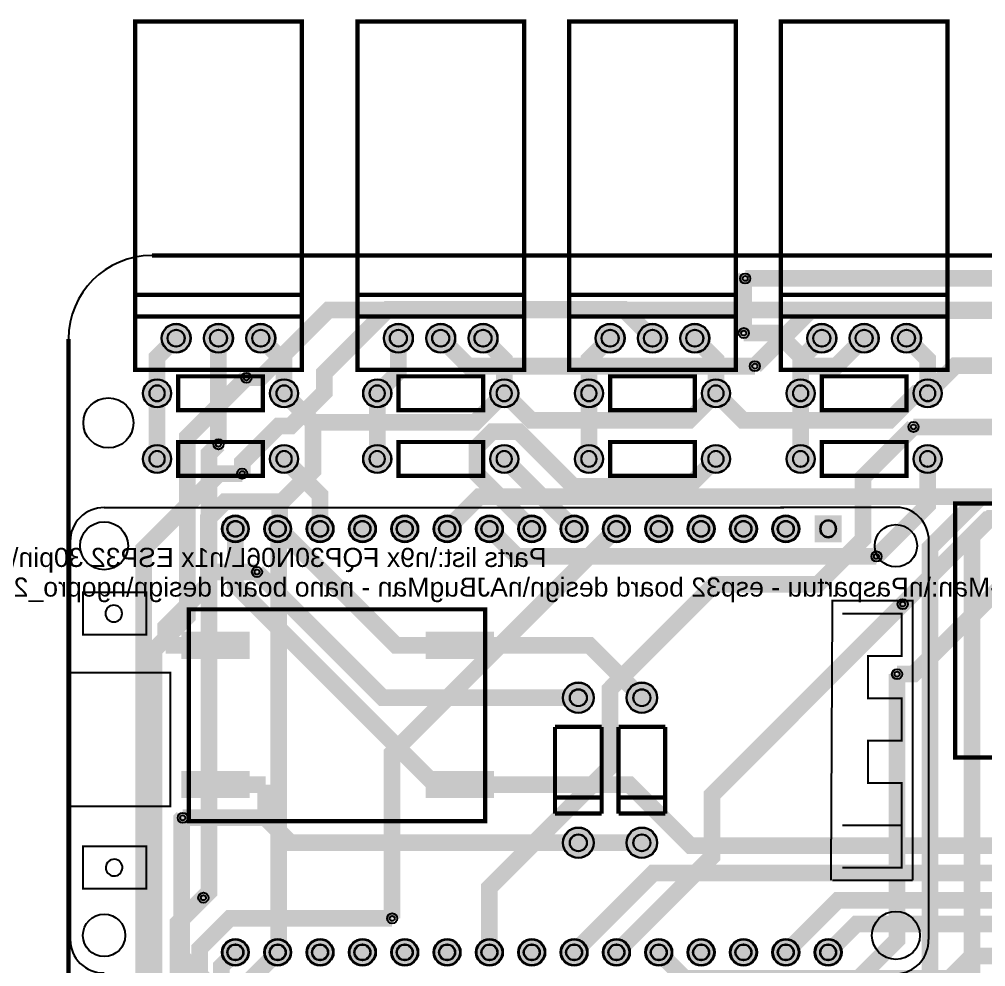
# Model space of a CAD drawing. Header units: millimetres. Extents: x -129 to 154, y 15 to 100.
# Drawn here: x 10.3 to 68.3, y 43.2 to 100 of the extents above; entities that cross this region are included whole.
import ezdxf

# ---------------------------------------------------------------- set-up
doc = ezdxf.new("R2010")
doc.units = ezdxf.units.MM
for name, color, linetype, true_color in [('BoardOutLine', 7, 'Continuous', 0xff00ff), ('BottomLayer', 7, 'Continuous', 0x0000ff), ('BottomSolderMaskLayer', 7, 'Continuous', 0xaa00ff), ('Hole', 7, 'Continuous', 0x222222), ('Multi-Layer', 7, 'Continuous', 0xc0c0c0), ('TopLayer', 7, 'Continuous', 0xff0000), ('TopPasteMaskLayer', 7, 'Continuous', 0x808080), ('TopSilkLayer', 7, 'Continuous', 0xffcc00), ('TopSolderMaskLayer', 7, 'Continuous', 0x800080)]:
    doc.layers.add(name, color=color, linetype=linetype, true_color=true_color)
doc.styles.get("Standard").update_dxf_attribs({"font": 'arial.ttf'})

msp = doc.modelspace()

# ---------------------------------------------------------------- hatches: boundary and pattern name
at = {"layer": 'BottomSolderMaskLayer'}
for points in [[(18.81, 80.899, 1), (20.56, 80.899, 1)], [(21.35, 80.899, 1), (23.1, 80.899, 1)], [(23.89, 80.899, 1), (25.64, 80.899, 1)], [(32.145, 80.899, 1), (33.895, 80.899, 1)], [(34.685, 80.899, 1), (36.435, 80.899, 1)], [(37.225, 80.899, 1), (38.975, 80.899, 1)], [(44.845, 80.899, 1), (46.595, 80.899, 1)], [(47.385, 80.899, 1), (49.135, 80.899, 1)], [(49.925, 80.899, 1), (51.676, 80.899, 1)], [(57.545, 80.899, 1), (59.296, 80.899, 1)], [(60.085, 80.899, 1), (61.836, 80.899, 1)], [(62.625, 80.899, 1), (64.376, 80.899, 1)], [(17.691, 77.597, 1), (19.393, 77.597, 1)], [(25.311, 77.597, 1), (27.013, 77.597, 1)], [(30.899, 77.597, 1), (32.601, 77.597, 1)], [(38.519, 77.597, 1), (40.221, 77.597, 1)], [(43.599, 77.597, 1), (45.301, 77.597, 1)], [(51.219, 77.597, 1), (52.921, 77.597, 1)], [(56.299, 77.597, 1), (58.001, 77.597, 1)], [(63.919, 77.597, 1), (65.621, 77.597, 1)], [(17.691, 73.66, 1), (19.393, 73.66, 1)], [(25.311, 73.66, 1), (27.013, 73.66, 1)], [(30.899, 73.66, 1), (32.601, 73.66, 1)], [(38.519, 73.66, 1), (40.221, 73.66, 1)], [(43.599, 73.66, 1), (45.301, 73.66, 1)], [(51.219, 73.66, 1), (52.921, 73.66, 1)], [(56.299, 73.66, 1), (58.001, 73.66, 1)], [(63.919, 73.66, 1), (65.621, 73.66, 1)], [(22.428, 69.469, 1), (24.054, 69.469, 1)], [(24.969, 69.469, 1), (26.594, 69.469, 1)], [(27.509, 69.469, 1), (29.134, 69.469, 1)], [(30.049, 69.469, 1), (31.674, 69.469, 1)], [(32.589, 69.469, 1), (34.214, 69.469, 1)], [(35.129, 69.469, 1), (36.754, 69.469, 1)], [(37.669, 69.469, 1), (39.294, 69.469, 1)], [(40.209, 69.469, 1), (41.834, 69.469, 1)], [(42.749, 69.469, 1), (44.374, 69.469, 1)], [(45.289, 69.469, 1), (46.914, 69.469, 1)], [(47.829, 69.469, 1), (49.454, 69.469, 1)], [(50.369, 69.469, 1), (51.994, 69.469, 1)], [(52.909, 69.469, 1), (54.534, 69.469, 1)], [(55.449, 69.469, 1), (57.074, 69.469, 1)], [(59.614, 70.282), (59.614, 68.656), (57.989, 68.656), (57.989, 70.282)], [(42.89, 59.341, 1), (44.74, 59.341, 1)], [(46.7, 59.341, 1), (48.55, 59.341, 1)], [(42.89, 50.641, 1), (44.74, 50.641, 1)], [(46.7, 50.641, 1), (48.55, 50.641, 1)], [(22.428, 44.069, 1), (24.054, 44.069, 1)], [(24.969, 44.069, 1), (26.594, 44.069, 1)], [(27.509, 44.069, 1), (29.134, 44.069, 1)], [(30.049, 44.069, 1), (31.674, 44.069, 1)], [(32.589, 44.069, 1), (34.214, 44.069, 1)], [(35.129, 44.069, 1), (36.754, 44.069, 1)], [(37.669, 44.069, 1), (39.294, 44.069, 1)], [(40.209, 44.069, 1), (41.834, 44.069, 1)], [(42.749, 44.069, 1), (44.374, 44.069, 1)], [(45.289, 44.069, 1), (46.914, 44.069, 1)], [(47.829, 44.069, 1), (49.454, 44.069, 1)], [(50.369, 44.069, 1), (51.994, 44.069, 1)], [(52.909, 44.069, 1), (54.534, 44.069, 1)], [(55.449, 44.069, 1), (57.074, 44.069, 1)], [(57.989, 44.069, 1), (59.614, 44.069, 1)]]:
    msp.add_hatch(color=256, dxfattribs=at).paths.add_polyline_path(points)
at = {"layer": 'Multi-Layer'}
for points in [[(18.835, 80.899, 1), (20.535, 80.899, 1)], [(21.375, 80.899, 1), (23.075, 80.899, 1)], [(23.915, 80.899, 1), (25.615, 80.899, 1)], [(32.17, 80.899, 1), (33.87, 80.899, 1)], [(34.71, 80.899, 1), (36.41, 80.899, 1)], [(37.25, 80.899, 1), (38.95, 80.899, 1)], [(44.87, 80.899, 1), (46.57, 80.899, 1)], [(47.41, 80.899, 1), (49.11, 80.899, 1)], [(49.95, 80.899, 1), (51.65, 80.899, 1)], [(57.57, 80.899, 1), (59.27, 80.899, 1)], [(60.11, 80.899, 1), (61.81, 80.899, 1)], [(62.65, 80.899, 1), (64.35, 80.899, 1)], [(17.717, 77.597, 1), (19.368, 77.597, 1)], [(25.337, 77.597, 1), (26.988, 77.597, 1)], [(30.925, 77.597, 1), (32.576, 77.597, 1)], [(38.545, 77.597, 1), (40.196, 77.597, 1)], [(43.625, 77.597, 1), (45.276, 77.597, 1)], [(51.245, 77.597, 1), (52.896, 77.597, 1)], [(56.325, 77.597, 1), (57.976, 77.597, 1)], [(63.945, 77.597, 1), (65.596, 77.597, 1)], [(17.717, 73.66, 1), (19.368, 73.66, 1)], [(25.337, 73.66, 1), (26.988, 73.66, 1)], [(30.925, 73.66, 1), (32.576, 73.66, 1)], [(38.545, 73.66, 1), (40.196, 73.66, 1)], [(43.625, 73.66, 1), (45.276, 73.66, 1)], [(51.245, 73.66, 1), (52.896, 73.66, 1)], [(56.325, 73.66, 1), (57.976, 73.66, 1)], [(63.945, 73.66, 1), (65.596, 73.66, 1)], [(22.479, 69.469, 1), (24.003, 69.469, 1)], [(25.019, 69.469, 1), (26.543, 69.469, 1)], [(27.559, 69.469, 1), (29.083, 69.469, 1)], [(30.099, 69.469, 1), (31.623, 69.469, 1)], [(32.639, 69.469, 1), (34.163, 69.469, 1)], [(35.179, 69.469, 1), (36.703, 69.469, 1)], [(37.719, 69.469, 1), (39.243, 69.469, 1)], [(40.259, 69.469, 1), (41.783, 69.469, 1)], [(42.799, 69.469, 1), (44.323, 69.469, 1)], [(45.339, 69.469, 1), (46.863, 69.469, 1)], [(47.879, 69.469, 1), (49.403, 69.469, 1)], [(50.419, 69.469, 1), (51.943, 69.469, 1)], [(52.959, 69.469, 1), (54.483, 69.469, 1)], [(55.499, 69.469, 1), (57.023, 69.469, 1)], [(59.563, 70.231), (59.563, 68.707), (58.039, 68.707), (58.039, 70.231)], [(42.915, 59.341, 1), (44.715, 59.341, 1)], [(46.725, 59.341, 1), (48.525, 59.341, 1)], [(42.915, 50.641, 1), (44.715, 50.641, 1)], [(46.725, 50.641, 1), (48.525, 50.641, 1)], [(22.479, 44.069, 1), (24.003, 44.069, 1)], [(25.019, 44.069, 1), (26.543, 44.069, 1)], [(27.559, 44.069, 1), (29.083, 44.069, 1)], [(30.099, 44.069, 1), (31.623, 44.069, 1)], [(32.639, 44.069, 1), (34.163, 44.069, 1)], [(35.179, 44.069, 1), (36.703, 44.069, 1)], [(37.719, 44.069, 1), (39.243, 44.069, 1)], [(40.259, 44.069, 1), (41.783, 44.069, 1)], [(42.799, 44.069, 1), (44.323, 44.069, 1)], [(45.339, 44.069, 1), (46.863, 44.069, 1)], [(47.879, 44.069, 1), (49.403, 44.069, 1)], [(50.419, 44.069, 1), (51.943, 44.069, 1)], [(52.959, 44.069, 1), (54.483, 44.069, 1)], [(55.499, 44.069, 1), (57.023, 44.069, 1)], [(58.039, 44.069, 1), (59.563, 44.069, 1)]]:
    msp.add_hatch(color=256, dxfattribs=at).paths.add_polyline_path(points)
at = {"layer": 'TopLayer'}
for points in [[(20.053, 63.246), (24.053, 63.246), (24.053, 61.722), (20.053, 61.722)], [(34.703, 63.246), (38.703, 63.246), (38.703, 61.722), (34.703, 61.722)], [(20.053, 54.896), (24.053, 54.896), (24.053, 53.372), (20.053, 53.372)], [(34.703, 54.896), (38.703, 54.896), (38.703, 53.372), (34.703, 53.372)]]:
    msp.add_hatch(color=256, dxfattribs=at).paths.add_polyline_path(points)
at = {"layer": 'TopPasteMaskLayer'}
for points in [[(20.053, 63.246), (24.053, 63.246), (24.053, 61.722), (20.053, 61.722)], [(34.703, 63.246), (38.703, 63.246), (38.703, 61.722), (34.703, 61.722)], [(20.053, 54.896), (24.053, 54.896), (24.053, 53.372), (20.053, 53.372)], [(34.703, 54.896), (38.703, 54.896), (38.703, 53.372), (34.703, 53.372)]]:
    msp.add_hatch(color=256, dxfattribs=at).paths.add_polyline_path(points)
at = {"layer": 'TopSolderMaskLayer'}
for points in [[(18.81, 80.899, 1), (20.56, 80.899, 1)], [(21.35, 80.899, 1), (23.1, 80.899, 1)], [(23.89, 80.899, 1), (25.64, 80.899, 1)], [(32.145, 80.899, 1), (33.895, 80.899, 1)], [(34.685, 80.899, 1), (36.435, 80.899, 1)], [(37.225, 80.899, 1), (38.975, 80.899, 1)], [(44.845, 80.899, 1), (46.595, 80.899, 1)], [(47.385, 80.899, 1), (49.135, 80.899, 1)], [(49.925, 80.899, 1), (51.676, 80.899, 1)], [(57.545, 80.899, 1), (59.296, 80.899, 1)], [(60.085, 80.899, 1), (61.836, 80.899, 1)], [(62.625, 80.899, 1), (64.376, 80.899, 1)], [(17.691, 77.597, 1), (19.393, 77.597, 1)], [(25.311, 77.597, 1), (27.013, 77.597, 1)], [(30.899, 77.597, 1), (32.601, 77.597, 1)], [(38.519, 77.597, 1), (40.221, 77.597, 1)], [(43.599, 77.597, 1), (45.301, 77.597, 1)], [(51.219, 77.597, 1), (52.921, 77.597, 1)], [(56.299, 77.597, 1), (58.001, 77.597, 1)], [(63.919, 77.597, 1), (65.621, 77.597, 1)], [(17.691, 73.66, 1), (19.393, 73.66, 1)], [(25.311, 73.66, 1), (27.013, 73.66, 1)], [(30.899, 73.66, 1), (32.601, 73.66, 1)], [(38.519, 73.66, 1), (40.221, 73.66, 1)], [(43.599, 73.66, 1), (45.301, 73.66, 1)], [(51.219, 73.66, 1), (52.921, 73.66, 1)], [(56.299, 73.66, 1), (58.001, 73.66, 1)], [(63.919, 73.66, 1), (65.621, 73.66, 1)], [(22.428, 69.469, 1), (24.054, 69.469, 1)], [(24.969, 69.469, 1), (26.594, 69.469, 1)], [(27.509, 69.469, 1), (29.134, 69.469, 1)], [(30.049, 69.469, 1), (31.674, 69.469, 1)], [(32.589, 69.469, 1), (34.214, 69.469, 1)], [(35.129, 69.469, 1), (36.754, 69.469, 1)], [(37.669, 69.469, 1), (39.294, 69.469, 1)], [(40.209, 69.469, 1), (41.834, 69.469, 1)], [(42.749, 69.469, 1), (44.374, 69.469, 1)], [(45.289, 69.469, 1), (46.914, 69.469, 1)], [(47.829, 69.469, 1), (49.454, 69.469, 1)], [(50.369, 69.469, 1), (51.994, 69.469, 1)], [(52.909, 69.469, 1), (54.534, 69.469, 1)], [(55.449, 69.469, 1), (57.074, 69.469, 1)], [(59.614, 70.282), (59.614, 68.656), (57.989, 68.656), (57.989, 70.282)], [(20.002, 63.297), (24.104, 63.297), (24.104, 61.671), (20.002, 61.671)], [(34.652, 63.297), (38.754, 63.297), (38.754, 61.671), (34.652, 61.671)], [(42.89, 59.341, 1), (44.74, 59.341, 1)], [(46.7, 59.341, 1), (48.55, 59.341, 1)], [(20.002, 54.947), (24.104, 54.947), (24.104, 53.321), (20.002, 53.321)], [(34.652, 54.947), (38.754, 54.947), (38.754, 53.321), (34.652, 53.321)], [(42.89, 50.641, 1), (44.74, 50.641, 1)], [(46.7, 50.641, 1), (48.55, 50.641, 1)], [(22.428, 44.069, 1), (24.054, 44.069, 1)], [(24.969, 44.069, 1), (26.594, 44.069, 1)], [(27.509, 44.069, 1), (29.134, 44.069, 1)], [(30.049, 44.069, 1), (31.674, 44.069, 1)], [(32.589, 44.069, 1), (34.214, 44.069, 1)], [(35.129, 44.069, 1), (36.754, 44.069, 1)], [(37.669, 44.069, 1), (39.294, 44.069, 1)], [(40.209, 44.069, 1), (41.834, 44.069, 1)], [(42.749, 44.069, 1), (44.374, 44.069, 1)], [(45.289, 44.069, 1), (46.914, 44.069, 1)], [(47.829, 44.069, 1), (49.454, 44.069, 1)], [(50.369, 44.069, 1), (51.994, 44.069, 1)], [(52.909, 44.069, 1), (54.534, 44.069, 1)], [(55.449, 44.069, 1), (57.074, 44.069, 1)], [(57.989, 44.069, 1), (59.614, 44.069, 1)]]:
    msp.add_hatch(color=256, dxfattribs=at).paths.add_polyline_path(points)

# ---------------------------------------------------------------- linework, layer by layer
at = {"layer": 'BoardOutLine', "const_width": 0.254}
for points in [[(18.23, 85.859), (125.73, 85.859)], [(13.23, 19.859), (13.23, 80.859)]]:
    msp.add_lwpolyline(points, dxfattribs=at)
at = {"layer": 'BoardOutLine'}
msp.add_arc((18.23, 80.859), 5, 90, 180, dxfattribs=at)
at = {"layer": 'BottomLayer', "const_width": 1}
for points in [[(53.738, 81.212), (53.738, 84.397), (53.826, 84.486)], [(48.26, 80.899), (46.535, 82.624), (32.384, 82.624), (28.584, 78.824), (28.584, 77.661), (26.552, 75.629), (25.829, 75.629), (23.651, 73.45), (23.651, 72.78)], [(62.764, 17.098), (68.377, 22.71), (68.377, 41.25), (67.438, 42.189), (67.438, 69.016), (68.522, 70.1), (70.663, 70.1), (76.192, 75.629), (78.028, 75.629), (79.112, 76.712), (79.112, 80.362), (76.922, 82.551), (57.733, 82.551), (54.406, 79.225)], [(19.685, 80.899), (18.542, 79.756), (18.542, 77.597)], [(24.765, 80.899), (26.162, 79.502), (26.162, 77.597)], [(38.1, 80.899), (39.37, 79.629), (39.37, 77.597)], [(45.72, 80.899), (44.45, 79.629), (44.45, 77.597)], [(50.8, 80.899), (52.07, 79.629), (52.07, 77.597)], [(58.42, 80.899), (57.15, 79.629), (57.15, 77.597)], [(63.5, 80.899), (64.77, 79.629), (64.77, 77.597)], [(66.675, 31.845), (64.91, 33.61), (64.91, 68.331), (67.982, 71.404), (69.931, 71.404), (73.66, 75.133), (73.66, 80.899)], [(23.903, 78.528), (20.349, 74.974), (20.349, 64.197), (18.353, 62.201), (18.353, 33.591), (18.728, 33.215), (18.728, 25.158), (26.624, 17.263)], [(18.542, 77.597), (18.542, 73.66)], [(31.75, 73.66), (31.75, 77.597)], [(44.45, 73.66), (44.45, 77.597)], [(57.15, 73.66), (57.15, 77.597)], [(38.481, 44.069), (38.481, 47.956), (45.72, 55.194), (45.72, 59.861), (52.006, 66.147), (58.189, 66.147), (60.886, 68.844), (60.886, 72.546), (63.92, 75.579)], [(41.021, 69.469), (37.736, 72.755), (37.736, 74.385), (38.646, 75.294), (40.231, 75.294), (43.509, 72.017), (50.427, 72.017), (52.07, 73.66)], [(21.651, 66.88), (21.651, 73.966), (22.225, 74.54)], [(28.321, 69.469), (28.321, 71.501), (26.162, 73.66)], [(43.561, 69.469), (39.37, 73.66), (39.37, 73.66)], [(64.77, 73.66), (64.77, 70.887), (61.699, 67.815)], [(25.781, 44.069), (25.843, 44.131), (25.843, 69.408), (25.781, 69.469)], [(32.645, 46.106), (32.645, 56.012), (46.101, 69.469)], [(21.651, 66.88), (21.651, 47.677), (21.32, 47.346)], [(24.541, 66.88), (21.651, 66.88)], [(46.101, 44.069), (51.843, 49.811), (51.843, 53.521), (63.276, 64.954)], [(62.936, 60.755), (62.936, 44.817), (58.217, 40.099), (58.217, 30.65), (54.776, 27.209)], [(26.523, 37.184), (26.523, 37.304), (20.018, 43.81), (20.018, 52.069), (20.085, 52.137)]]:
    msp.add_lwpolyline(points, dxfattribs=at)
at = {"layer": 'BottomSolderMaskLayer'}
for points in [[(18.545, 78.068), (18.539, 78.068)], [(26.165, 78.068), (26.159, 78.068)], [(31.753, 78.068), (31.747, 78.068)], [(39.373, 78.068), (39.367, 78.068)], [(44.453, 78.068), (44.447, 78.068)], [(52.073, 78.068), (52.067, 78.068)], [(57.153, 78.068), (57.147, 78.068)], [(64.773, 78.068), (64.768, 78.068)], [(18.545, 77.126), (18.539, 77.126)], [(26.165, 77.126), (26.159, 77.126)], [(31.753, 77.126), (31.747, 77.126)], [(39.373, 77.126), (39.367, 77.126)], [(44.453, 77.126), (44.447, 77.126)], [(52.073, 77.126), (52.067, 77.126)], [(57.153, 77.126), (57.147, 77.126)], [(64.773, 77.126), (64.768, 77.126)], [(18.545, 74.131), (18.539, 74.131)], [(26.165, 74.131), (26.159, 74.131)], [(31.753, 74.131), (31.747, 74.131)], [(39.373, 74.131), (39.367, 74.131)], [(44.453, 74.131), (44.447, 74.131)], [(52.073, 74.131), (52.067, 74.131)], [(57.153, 74.131), (57.147, 74.131)], [(64.773, 74.131), (64.768, 74.131)], [(18.545, 73.189), (18.539, 73.189)], [(26.165, 73.189), (26.159, 73.189)], [(31.753, 73.189), (31.747, 73.189)], [(39.373, 73.189), (39.367, 73.189)], [(44.453, 73.189), (44.447, 73.189)], [(52.073, 73.189), (52.067, 73.189)], [(57.153, 73.189), (57.147, 73.189)], [(64.773, 73.189), (64.768, 73.189)], [(58.314, 69.445), (58.314, 69.494)], [(59.289, 69.445), (59.289, 69.494)]]:
    msp.add_lwpolyline(points, close=True, dxfattribs=at)
for centre, radius in [((19.685, 80.899), 0.875), ((22.225, 80.899), 0.875), ((24.765, 80.899), 0.875), ((33.02, 80.899), 0.875), ((35.56, 80.899), 0.875), ((38.1, 80.899), 0.875), ((45.72, 80.899), 0.875), ((48.26, 80.899), 0.875), ((50.8, 80.899), 0.875), ((58.42, 80.899), 0.875), ((60.96, 80.899), 0.875), ((63.5, 80.899), 0.875), ((19.685, 80.899), 0.515), ((22.225, 80.899), 0.515), ((24.765, 80.899), 0.515), ((33.02, 80.899), 0.515), ((35.56, 80.899), 0.515), ((38.1, 80.899), 0.515), ((45.72, 80.899), 0.515), ((48.26, 80.899), 0.515), ((50.8, 80.899), 0.515), ((58.42, 80.899), 0.515), ((60.96, 80.899), 0.515), ((63.5, 80.899), 0.515), ((18.542, 77.597), 0.851), ((26.162, 77.597), 0.851), ((31.75, 77.597), 0.851), ((39.37, 77.597), 0.851), ((44.45, 77.597), 0.851), ((52.07, 77.597), 0.851), ((57.15, 77.597), 0.851), ((64.77, 77.597), 0.851), ((18.542, 73.66), 0.851), ((26.162, 73.66), 0.851), ((31.75, 73.66), 0.851), ((39.37, 73.66), 0.851), ((44.45, 73.66), 0.851), ((52.07, 73.66), 0.851), ((57.15, 73.66), 0.851), ((64.77, 73.66), 0.851), ((23.241, 69.469), 0.813), ((25.781, 69.469), 0.813), ((28.321, 69.469), 0.813), ((30.861, 69.469), 0.813), ((33.401, 69.469), 0.813), ((35.941, 69.469), 0.813), ((38.481, 69.469), 0.813), ((41.021, 69.469), 0.813), ((43.561, 69.469), 0.813), ((46.101, 69.469), 0.813), ((48.641, 69.469), 0.813), ((51.181, 69.469), 0.813), ((53.721, 69.469), 0.813), ((56.261, 69.469), 0.813), ((23.241, 69.469), 0.488), ((25.781, 69.469), 0.488), ((28.321, 69.469), 0.488), ((30.861, 69.469), 0.488), ((33.401, 69.469), 0.488), ((35.941, 69.469), 0.488), ((38.481, 69.469), 0.488), ((41.021, 69.469), 0.488), ((43.561, 69.469), 0.488), ((46.101, 69.469), 0.488), ((48.641, 69.469), 0.488), ((51.181, 69.469), 0.488), ((53.721, 69.469), 0.488), ((56.261, 69.469), 0.488), ((43.815, 59.341), 0.925), ((43.815, 59.341), 0.514), ((47.625, 59.341), 0.925), ((47.625, 59.341), 0.514), ((43.815, 50.641), 0.925), ((43.815, 50.641), 0.514), ((47.625, 50.641), 0.925), ((47.625, 50.641), 0.514), ((23.241, 44.069), 0.813), ((25.781, 44.069), 0.813), ((28.321, 44.069), 0.813), ((30.861, 44.069), 0.813), ((33.401, 44.069), 0.813), ((35.941, 44.069), 0.813), ((38.481, 44.069), 0.813), ((41.021, 44.069), 0.813), ((43.561, 44.069), 0.813), ((46.101, 44.069), 0.813), ((48.641, 44.069), 0.813), ((51.181, 44.069), 0.813), ((53.721, 44.069), 0.813), ((56.261, 44.069), 0.813), ((58.801, 44.069), 0.813), ((23.241, 44.069), 0.488), ((25.781, 44.069), 0.488), ((28.321, 44.069), 0.488), ((30.861, 44.069), 0.488), ((33.401, 44.069), 0.488), ((35.941, 44.069), 0.488), ((38.481, 44.069), 0.488), ((41.021, 44.069), 0.488), ((43.561, 44.069), 0.488), ((46.101, 44.069), 0.488), ((48.641, 44.069), 0.488), ((51.181, 44.069), 0.488), ((53.721, 44.069), 0.488), ((56.261, 44.069), 0.488), ((58.801, 44.069), 0.488)]:
    msp.add_circle(centre, radius, dxfattribs=at)
for centre, radius, start, end in [((18.539, 77.597), 0.471, 90, 270), ((18.545, 77.597), 0.471, 270, 90), ((26.159, 77.597), 0.471, 90, 270), ((26.165, 77.597), 0.471, 270, 90), ((31.747, 77.597), 0.471, 90, 270), ((31.753, 77.597), 0.471, 270, 90), ((39.367, 77.597), 0.471, 90, 270), ((39.373, 77.597), 0.471, 270, 90), ((44.447, 77.597), 0.471, 90, 270), ((44.453, 77.597), 0.471, 270, 90), ((52.067, 77.597), 0.471, 90, 270), ((52.073, 77.597), 0.471, 270, 90), ((57.147, 77.597), 0.471, 90, 270), ((57.153, 77.597), 0.471, 270, 90), ((64.768, 77.597), 0.471, 90, 270), ((64.773, 77.597), 0.471, 270, 90), ((18.539, 73.66), 0.471, 90, 270), ((18.545, 73.66), 0.471, 270, 90), ((26.159, 73.66), 0.471, 90, 270), ((26.165, 73.66), 0.471, 270, 90), ((31.747, 73.66), 0.471, 90, 270), ((31.753, 73.66), 0.471, 270, 90), ((39.367, 73.66), 0.471, 90, 270), ((39.373, 73.66), 0.471, 270, 90), ((44.447, 73.66), 0.471, 90, 270), ((44.453, 73.66), 0.471, 270, 90), ((52.067, 73.66), 0.471, 90, 270), ((52.073, 73.66), 0.471, 270, 90), ((57.147, 73.66), 0.471, 90, 270), ((57.153, 73.66), 0.471, 270, 90), ((64.768, 73.66), 0.471, 90, 270), ((64.773, 73.66), 0.471, 270, 90), ((58.801, 69.494), 0.488, 360, 540), ((58.801, 69.445), 0.488, 540, 360)]:
    msp.add_arc(centre, radius, start, end, dxfattribs=at)
at = {"layer": 'Hole'}
for centre in [(53.826, 84.486), (53.738, 81.212), (54.406, 79.225), (23.902, 78.528), (63.92, 75.579), (22.225, 74.54), (23.65, 72.78), (61.699, 67.815), (24.541, 66.88), (63.276, 64.954), (62.935, 60.755), (20.085, 52.137), (21.32, 47.346), (32.645, 46.106)]:
    msp.add_circle(centre, 0.153, dxfattribs=at)
at = {"layer": 'Multi-Layer'}
for points in [[(18.545, 78.054), (18.539, 78.054)], [(26.165, 78.054), (26.16, 78.054)], [(31.753, 78.054), (31.748, 78.054)], [(39.373, 78.054), (39.368, 78.054)], [(44.453, 78.054), (44.448, 78.054)], [(52.073, 78.054), (52.068, 78.054)], [(57.153, 78.054), (57.148, 78.054)], [(64.773, 78.054), (64.768, 78.054)], [(18.545, 77.14), (18.539, 77.14)], [(26.165, 77.14), (26.16, 77.14)], [(31.753, 77.14), (31.748, 77.14)], [(39.373, 77.14), (39.368, 77.14)], [(44.453, 77.14), (44.448, 77.14)], [(52.073, 77.14), (52.068, 77.14)], [(57.153, 77.14), (57.148, 77.14)], [(64.773, 77.14), (64.768, 77.14)], [(18.545, 74.117), (18.539, 74.117)], [(26.165, 74.117), (26.16, 74.117)], [(31.753, 74.117), (31.748, 74.117)], [(39.373, 74.117), (39.368, 74.117)], [(44.453, 74.117), (44.448, 74.117)], [(52.073, 74.117), (52.068, 74.117)], [(57.153, 74.117), (57.148, 74.117)], [(64.773, 74.117), (64.768, 74.117)], [(18.545, 73.203), (18.539, 73.203)], [(26.165, 73.203), (26.16, 73.203)], [(31.753, 73.203), (31.748, 73.203)], [(39.373, 73.203), (39.368, 73.203)], [(44.453, 73.203), (44.448, 73.203)], [(52.073, 73.203), (52.068, 73.203)], [(57.153, 73.203), (57.148, 73.203)], [(64.773, 73.203), (64.768, 73.203)], [(58.344, 69.447), (58.344, 69.492)], [(59.259, 69.447), (59.259, 69.492)]]:
    msp.add_lwpolyline(points, close=True, dxfattribs=at)
for centre, radius in [((53.826, 84.486), 0.305), ((19.685, 80.899), 0.85), ((22.225, 80.899), 0.85), ((24.765, 80.899), 0.85), ((33.02, 80.899), 0.85), ((35.56, 80.899), 0.85), ((38.1, 80.899), 0.85), ((45.72, 80.899), 0.85), ((48.26, 80.899), 0.85), ((50.8, 80.899), 0.85), ((58.42, 80.899), 0.85), ((60.96, 80.899), 0.85), ((63.5, 80.899), 0.85), ((19.685, 80.899), 0.5), ((22.225, 80.899), 0.5), ((24.765, 80.899), 0.5), ((33.02, 80.899), 0.5), ((35.56, 80.899), 0.5), ((38.1, 80.899), 0.5), ((45.72, 80.899), 0.5), ((48.26, 80.899), 0.5), ((50.8, 80.899), 0.5), ((53.738, 81.212), 0.305), ((58.42, 80.899), 0.5), ((60.96, 80.899), 0.5), ((63.5, 80.899), 0.5), ((54.406, 79.225), 0.305), ((18.542, 77.597), 0.826), ((23.902, 78.528), 0.305), ((26.162, 77.597), 0.826), ((31.75, 77.597), 0.826), ((39.37, 77.597), 0.826), ((44.45, 77.597), 0.826), ((52.07, 77.597), 0.826), ((57.15, 77.597), 0.826), ((64.77, 77.597), 0.826), ((15.621, 75.819), 1.5), ((63.92, 75.579), 0.305), ((22.225, 74.54), 0.305), ((18.542, 73.66), 0.826), ((26.162, 73.66), 0.826), ((31.75, 73.66), 0.826), ((39.37, 73.66), 0.826), ((44.45, 73.66), 0.826), ((52.07, 73.66), 0.826), ((57.15, 73.66), 0.826), ((64.77, 73.66), 0.826), ((23.65, 72.78), 0.305), ((23.241, 69.469), 0.762), ((25.781, 69.469), 0.762), ((28.321, 69.469), 0.762), ((30.861, 69.469), 0.762), ((33.401, 69.469), 0.762), ((35.941, 69.469), 0.762), ((38.481, 69.469), 0.762), ((41.021, 69.469), 0.762), ((43.561, 69.469), 0.762), ((46.101, 69.469), 0.762), ((48.641, 69.469), 0.762), ((51.181, 69.469), 0.762), ((53.721, 69.469), 0.762), ((56.261, 69.469), 0.762), ((23.241, 69.469), 0.457), ((25.781, 69.469), 0.457), ((28.321, 69.469), 0.457), ((30.861, 69.469), 0.457), ((33.401, 69.469), 0.457), ((35.941, 69.469), 0.457), ((38.481, 69.469), 0.457), ((41.021, 69.469), 0.457), ((43.561, 69.469), 0.457), ((46.101, 69.469), 0.457), ((48.641, 69.469), 0.457), ((51.181, 69.469), 0.457), ((53.721, 69.469), 0.457), ((56.261, 69.469), 0.457), ((61.699, 67.815), 0.305), ((24.541, 66.88), 0.305), ((63.276, 64.954), 0.305), ((62.935, 60.755), 0.305), ((43.815, 59.341), 0.9), ((43.815, 59.341), 0.5), ((47.625, 59.341), 0.9), ((47.625, 59.341), 0.5), ((20.085, 52.137), 0.305), ((43.815, 50.641), 0.9), ((43.815, 50.641), 0.5), ((47.625, 50.641), 0.9), ((47.625, 50.641), 0.5), ((21.32, 47.346), 0.305), ((32.645, 46.106), 0.305), ((23.241, 44.069), 0.762), ((25.781, 44.069), 0.762), ((28.321, 44.069), 0.762), ((30.861, 44.069), 0.762), ((33.401, 44.069), 0.762), ((35.941, 44.069), 0.762), ((38.481, 44.069), 0.762), ((41.021, 44.069), 0.762), ((43.561, 44.069), 0.762), ((46.101, 44.069), 0.762), ((48.641, 44.069), 0.762), ((51.181, 44.069), 0.762), ((53.721, 44.069), 0.762), ((56.261, 44.069), 0.762), ((58.801, 44.069), 0.762), ((23.241, 44.069), 0.457), ((25.781, 44.069), 0.457), ((28.321, 44.069), 0.457), ((30.861, 44.069), 0.457), ((33.401, 44.069), 0.457), ((35.941, 44.069), 0.457), ((38.481, 44.069), 0.457), ((41.021, 44.069), 0.457), ((43.561, 44.069), 0.457), ((46.101, 44.069), 0.457), ((48.641, 44.069), 0.457), ((51.181, 44.069), 0.457), ((53.721, 44.069), 0.457), ((56.261, 44.069), 0.457), ((58.801, 44.069), 0.457)]:
    msp.add_circle(centre, radius, dxfattribs=at)
for centre, start, end in [((18.539, 77.597), 90, 270), ((18.545, 77.597), 270, 90), ((26.16, 77.597), 90, 270), ((26.165, 77.597), 270, 90), ((31.748, 77.597), 90, 270), ((31.753, 77.597), 270, 90), ((39.368, 77.597), 90, 270), ((39.373, 77.597), 270, 90), ((44.448, 77.597), 90, 270), ((44.453, 77.597), 270, 90), ((52.068, 77.597), 90, 270), ((52.073, 77.597), 270, 90), ((57.148, 77.597), 90, 270), ((57.153, 77.597), 270, 90), ((64.768, 77.597), 90, 270), ((64.773, 77.597), 270, 90), ((18.539, 73.66), 90, 270), ((18.545, 73.66), 270, 90), ((26.16, 73.66), 90, 270), ((26.165, 73.66), 270, 90), ((31.748, 73.66), 90, 270), ((31.753, 73.66), 270, 90), ((39.368, 73.66), 90, 270), ((39.373, 73.66), 270, 90), ((44.448, 73.66), 90, 270), ((44.453, 73.66), 270, 90), ((52.068, 73.66), 90, 270), ((52.073, 73.66), 270, 90), ((57.148, 73.66), 90, 270), ((57.153, 73.66), 270, 90), ((64.768, 73.66), 90, 270), ((64.773, 73.66), 270, 90), ((58.801, 69.492), 360, 540), ((58.801, 69.447), 540, 360)]:
    msp.add_arc(centre, 0.457, start, end, dxfattribs=at)
at = {"layer": 'TopLayer', "const_width": 1}
for points in [[(53.826, 84.486), (125.935, 84.486), (129.899, 80.521), (129.899, 24.151), (126.445, 20.696), (64.522, 20.696), (62.532, 18.706), (51.638, 18.706), (48.609, 21.735), (42.543, 21.735), (41.128, 20.32)], [(86.36, 80.899), (84.671, 82.589), (28.821, 82.589), (24.761, 78.528), (23.903, 78.528)], [(22.225, 74.54), (22.225, 80.899)], [(33.02, 80.899), (33.02, 78.867), (31.75, 77.597)], [(35.56, 80.899), (37.235, 79.225), (54.406, 79.225)], [(60.96, 80.899), (59.286, 79.225), (57.745, 79.225), (55.758, 81.212), (53.738, 81.212)], [(64.77, 77.597), (66.42, 79.247), (75.82, 79.247), (77.47, 77.597)], [(27.894, 75.865), (26.162, 77.597)], [(27.894, 75.865), (37.638, 75.865), (39.37, 77.597)], [(52.07, 77.597), (50.443, 75.97), (40.998, 75.97), (39.37, 77.597)], [(64.77, 77.597), (64.097, 77.597), (62.469, 75.97), (53.698, 75.97), (52.07, 77.597)], [(25.89, 70.949), (27.894, 72.954), (27.894, 75.865)], [(63.92, 75.579), (88.251, 75.579), (90.17, 73.66)], [(77.47, 73.66), (75.204, 71.394), (37.866, 71.394), (35.941, 69.469)], [(128.27, 73.66), (125.08, 70.469), (125.08, 68.038), (110.989, 53.948), (92.321, 53.948), (84.136, 45.764), (60.496, 45.764), (58.801, 44.069)], [(63.276, 64.954), (68.339, 70.017), (80.479, 70.017), (81.781, 71.319), (113.229, 71.319), (115.57, 73.66)], [(33.628, 20.32), (32.976, 20.32), (17.744, 35.552), (17.744, 68.263), (22.261, 72.78), (23.651, 72.78)], [(19.052, 62.484), (19.052, 63.586), (21.615, 66.148), (21.615, 70.1), (22.605, 71.09), (25.748, 71.09), (25.89, 70.949)], [(25.89, 70.949), (25.89, 70.949), (25.89, 69.469)], [(23.241, 69.469), (23.239, 69.467), (23.239, 66.098), (35.203, 54.134)], [(25.89, 69.469), (25.781, 69.469)], [(36.703, 62.484), (32.875, 62.484), (25.89, 69.469)], [(61.699, 67.815), (40.135, 67.815), (38.481, 69.469)], [(71.628, 68.453), (63.93, 60.755), (62.936, 60.755)], [(43.815, 59.341), (32.08, 59.341), (24.541, 66.88)], [(22.053, 62.484), (19.052, 62.484)], [(47.625, 59.341), (44.482, 62.484), (36.703, 62.484)], [(22.053, 54.134), (25.054, 54.134)], [(25.054, 54.134), (25.054, 52.137)], [(36.703, 54.134), (35.203, 54.134)], [(75.235, 50.471), (50.538, 50.471), (46.875, 54.134), (36.703, 54.134)], [(25.054, 52.137), (20.085, 52.137)], [(43.815, 50.641), (26.55, 50.641), (25.054, 52.137)], [(47.625, 50.641), (43.815, 50.641)], [(43.561, 44.069), (48.327, 48.834), (69.204, 48.834)], [(19.794, 42.192), (19.794, 45.821), (21.32, 47.346)], [(56.261, 44.069), (59.39, 47.198), (69.071, 47.198)], [(70.231, 33.528), (70.055, 33.704), (65.988, 33.704), (62.299, 30.016), (25.303, 30.016), (21.096, 34.222), (21.096, 44.299), (22.903, 46.106), (32.645, 46.106)], [(75.235, 42.063), (71.936, 38.763), (66.715, 38.763), (61.833, 33.881), (23.346, 33.881), (22.398, 34.829), (22.398, 43.226), (23.241, 44.069)], [(25.781, 44.069), (24.023, 42.311), (24.023, 35.433)], [(48.641, 44.069), (50.205, 42.505), (66.089, 42.505), (67.439, 43.855), (81.062, 43.855), (82.855, 42.063)]]:
    msp.add_lwpolyline(points, dxfattribs=at)
at = {"layer": 'TopSilkLayer'}
for points, const_width in [([(17.225, 99.899), (27.225, 99.899), (27.225, 82.199), (17.225, 82.199), (17.225, 99.899)], 0.254), ([(30.56, 99.899), (40.56, 99.899), (40.56, 82.199), (30.56, 82.199), (30.56, 99.899)], 0.254), ([(43.26, 99.899), (53.26, 99.899), (53.26, 82.199), (43.26, 82.199), (43.26, 99.899)], 0.254), ([(55.96, 99.899), (65.96, 99.899), (65.96, 82.199), (55.96, 82.199), (55.96, 99.899)], 0.254), ([(17.225, 83.499), (27.225, 83.499), (27.225, 78.999), (17.225, 78.999), (17.225, 83.499)], 0.254), ([(30.56, 83.499), (40.56, 83.499), (40.56, 78.999), (30.56, 78.999), (30.56, 83.499)], 0.254), ([(43.26, 83.499), (53.26, 83.499), (53.26, 78.999), (43.26, 78.999), (43.26, 83.499)], 0.254), ([(55.96, 83.499), (65.96, 83.499), (65.96, 78.999), (55.96, 78.999), (55.96, 83.499)], 0.254), ([(19.812, 78.613), (24.892, 78.613), (24.892, 76.581), (19.812, 76.581), (19.812, 78.613)], 0.254), ([(33.02, 78.613), (38.1, 78.613), (38.1, 76.581), (33.02, 76.581), (33.02, 78.613)], 0.254), ([(45.72, 78.613), (50.8, 78.613), (50.8, 76.581), (45.72, 76.581), (45.72, 78.613)], 0.254), ([(58.42, 78.613), (63.5, 78.613), (63.5, 76.581), (58.42, 76.581), (58.42, 78.613)], 0.254), ([(19.812, 74.676), (24.892, 74.676), (24.892, 72.644), (19.812, 72.644), (19.812, 74.676)], 0.254), ([(33.02, 74.676), (38.1, 74.676), (38.1, 72.644), (33.02, 72.644), (33.02, 74.676)], 0.254), ([(45.72, 74.676), (50.8, 74.676), (50.8, 72.644), (45.72, 72.644), (45.72, 74.676)], 0.254), ([(58.42, 74.676), (63.5, 74.676), (63.5, 72.644), (58.42, 72.644), (58.42, 74.676)], 0.254), ([(94.488, 55.753), (66.421, 55.753), (66.421, 70.993), (94.488, 70.993), (94.488, 55.753)], 0.254), ([(14.097, 65.659), (17.907, 65.659), (17.907, 63.119), (14.097, 63.119), (14.097, 65.659)], 0.12), ([(20.447, 64.643), (38.227, 64.643), (38.227, 51.943), (20.447, 51.943), (20.447, 64.643)], 0.254), ([(17.907, 47.879), (14.097, 47.879), (14.097, 50.419), (17.907, 50.419), (17.907, 47.879)], 0.12)]:
    msp.add_lwpolyline(points, close=True, dxfattribs=dict(at, const_width=const_width))
for points, const_width in [([(63.121, 70.75), (15.367, 70.739)], 0.12), ([(13.335, 68.707), (13.335, 44.831)], 0.12), ([(64.841, 68.769), (64.824, 44.838)], 0.12), ([(58.97, 48.387), (59.055, 65.151), (63.881, 65.151), (63.881, 48.387)], 0.12), ([(59.659, 64.389), (63.215, 64.389), (63.215, 61.849), (61.183, 61.849), (61.183, 59.309), (63.215, 59.309), (63.215, 56.769), (61.183, 56.769), (61.183, 54.229), (63.215, 54.229), (63.215, 49.149), (59.659, 49.149)], 0.12), ([(13.335, 60.833), (19.335, 60.833), (19.335, 52.833), (13.335, 52.833)], 0.12), ([(42.415, 57.591), (45.215, 57.591)], 0.254), ([(42.415, 52.391), (42.415, 57.591)], 0.254), ([(45.215, 52.391), (45.215, 57.591)], 0.254), ([(46.225, 57.591), (49.025, 57.591)], 0.254), ([(46.225, 52.391), (46.225, 57.591)], 0.254), ([(49.025, 52.391), (49.025, 57.591)], 0.254), ([(42.415, 53.35), (45.215, 53.35)], 0.254), ([(46.225, 53.35), (49.025, 53.35)], 0.254), ([(42.415, 52.391), (45.215, 52.391)], 0.254), ([(46.225, 52.391), (49.025, 52.391)], 0.254), ([(63.215, 51.689), (59.659, 51.689)], 0.12), ([(63.881, 48.387), (59.055, 48.387)], 0.12)]:
    msp.add_lwpolyline(points, dxfattribs=dict(at, const_width=const_width))
for centre, radius in [((15.367, 68.453), 1.437), ((62.865, 68.453), 1.27), ((62.865, 45.085), 1.437), ((15.367, 45.085), 1.27)]:
    msp.add_circle(centre, radius, dxfattribs=at)
for centre, radius, start, end in [((15.338, 68.739), 2, 89.25404, 180.91883), ((62.841, 68.769), 2, 0.00011, 81.97097), ((15.944, 64.389), 0.5, 270.32025, 270), ((15.966, 49.149), 0.5, 267.71802, 267.07685), ((15.335, 44.831), 2, 179.99944, 270.90233), ((62.825, 44.777), 2, 278.46384, 1.72376)]:
    msp.add_arc(centre, radius, start, end, dxfattribs=at)
at = {"layer": 'TopSolderMaskLayer'}
for points in [[(18.545, 78.068), (18.539, 78.068)], [(26.165, 78.068), (26.159, 78.068)], [(31.753, 78.068), (31.747, 78.068)], [(39.373, 78.068), (39.367, 78.068)], [(44.453, 78.068), (44.447, 78.068)], [(52.073, 78.068), (52.067, 78.068)], [(57.153, 78.068), (57.147, 78.068)], [(64.773, 78.068), (64.768, 78.068)], [(18.545, 77.126), (18.539, 77.126)], [(26.165, 77.126), (26.159, 77.126)], [(31.753, 77.126), (31.747, 77.126)], [(39.373, 77.126), (39.367, 77.126)], [(44.453, 77.126), (44.447, 77.126)], [(52.073, 77.126), (52.067, 77.126)], [(57.153, 77.126), (57.147, 77.126)], [(64.773, 77.126), (64.768, 77.126)], [(18.545, 74.131), (18.539, 74.131)], [(26.165, 74.131), (26.159, 74.131)], [(31.753, 74.131), (31.747, 74.131)], [(39.373, 74.131), (39.367, 74.131)], [(44.453, 74.131), (44.447, 74.131)], [(52.073, 74.131), (52.067, 74.131)], [(57.153, 74.131), (57.147, 74.131)], [(64.773, 74.131), (64.768, 74.131)], [(18.545, 73.189), (18.539, 73.189)], [(26.165, 73.189), (26.159, 73.189)], [(31.753, 73.189), (31.747, 73.189)], [(39.373, 73.189), (39.367, 73.189)], [(44.453, 73.189), (44.447, 73.189)], [(52.073, 73.189), (52.067, 73.189)], [(57.153, 73.189), (57.147, 73.189)], [(64.773, 73.189), (64.768, 73.189)], [(58.314, 69.445), (58.314, 69.494)], [(59.289, 69.445), (59.289, 69.494)]]:
    msp.add_lwpolyline(points, close=True, dxfattribs=at)
for centre, radius in [((19.685, 80.899), 0.875), ((22.225, 80.899), 0.875), ((24.765, 80.899), 0.875), ((33.02, 80.899), 0.875), ((35.56, 80.899), 0.875), ((38.1, 80.899), 0.875), ((45.72, 80.899), 0.875), ((48.26, 80.899), 0.875), ((50.8, 80.899), 0.875), ((58.42, 80.899), 0.875), ((60.96, 80.899), 0.875), ((63.5, 80.899), 0.875), ((19.685, 80.899), 0.515), ((22.225, 80.899), 0.515), ((24.765, 80.899), 0.515), ((33.02, 80.899), 0.515), ((35.56, 80.899), 0.515), ((38.1, 80.899), 0.515), ((45.72, 80.899), 0.515), ((48.26, 80.899), 0.515), ((50.8, 80.899), 0.515), ((58.42, 80.899), 0.515), ((60.96, 80.899), 0.515), ((63.5, 80.899), 0.515), ((18.542, 77.597), 0.851), ((26.162, 77.597), 0.851), ((31.75, 77.597), 0.851), ((39.37, 77.597), 0.851), ((44.45, 77.597), 0.851), ((52.07, 77.597), 0.851), ((57.15, 77.597), 0.851), ((64.77, 77.597), 0.851), ((18.542, 73.66), 0.851), ((26.162, 73.66), 0.851), ((31.75, 73.66), 0.851), ((39.37, 73.66), 0.851), ((44.45, 73.66), 0.851), ((52.07, 73.66), 0.851), ((57.15, 73.66), 0.851), ((64.77, 73.66), 0.851), ((23.241, 69.469), 0.813), ((25.781, 69.469), 0.813), ((28.321, 69.469), 0.813), ((30.861, 69.469), 0.813), ((33.401, 69.469), 0.813), ((35.941, 69.469), 0.813), ((38.481, 69.469), 0.813), ((41.021, 69.469), 0.813), ((43.561, 69.469), 0.813), ((46.101, 69.469), 0.813), ((48.641, 69.469), 0.813), ((51.181, 69.469), 0.813), ((53.721, 69.469), 0.813), ((56.261, 69.469), 0.813), ((23.241, 69.469), 0.488), ((25.781, 69.469), 0.488), ((28.321, 69.469), 0.488), ((30.861, 69.469), 0.488), ((33.401, 69.469), 0.488), ((35.941, 69.469), 0.488), ((38.481, 69.469), 0.488), ((41.021, 69.469), 0.488), ((43.561, 69.469), 0.488), ((46.101, 69.469), 0.488), ((48.641, 69.469), 0.488), ((51.181, 69.469), 0.488), ((53.721, 69.469), 0.488), ((56.261, 69.469), 0.488), ((43.815, 59.341), 0.925), ((43.815, 59.341), 0.514), ((47.625, 59.341), 0.925), ((47.625, 59.341), 0.514), ((43.815, 50.641), 0.925), ((43.815, 50.641), 0.514), ((47.625, 50.641), 0.925), ((47.625, 50.641), 0.514), ((23.241, 44.069), 0.813), ((25.781, 44.069), 0.813), ((28.321, 44.069), 0.813), ((30.861, 44.069), 0.813), ((33.401, 44.069), 0.813), ((35.941, 44.069), 0.813), ((38.481, 44.069), 0.813), ((41.021, 44.069), 0.813), ((43.561, 44.069), 0.813), ((46.101, 44.069), 0.813), ((48.641, 44.069), 0.813), ((51.181, 44.069), 0.813), ((53.721, 44.069), 0.813), ((56.261, 44.069), 0.813), ((58.801, 44.069), 0.813), ((23.241, 44.069), 0.488), ((25.781, 44.069), 0.488), ((28.321, 44.069), 0.488), ((30.861, 44.069), 0.488), ((33.401, 44.069), 0.488), ((35.941, 44.069), 0.488), ((38.481, 44.069), 0.488), ((41.021, 44.069), 0.488), ((43.561, 44.069), 0.488), ((46.101, 44.069), 0.488), ((48.641, 44.069), 0.488), ((51.181, 44.069), 0.488), ((53.721, 44.069), 0.488), ((56.261, 44.069), 0.488), ((58.801, 44.069), 0.488)]:
    msp.add_circle(centre, radius, dxfattribs=at)
for centre, radius, start, end in [((18.539, 77.597), 0.471, 90, 270), ((18.545, 77.597), 0.471, 270, 90), ((26.159, 77.597), 0.471, 90, 270), ((26.165, 77.597), 0.471, 270, 90), ((31.747, 77.597), 0.471, 90, 270), ((31.753, 77.597), 0.471, 270, 90), ((39.367, 77.597), 0.471, 90, 270), ((39.373, 77.597), 0.471, 270, 90), ((44.447, 77.597), 0.471, 90, 270), ((44.453, 77.597), 0.471, 270, 90), ((52.067, 77.597), 0.471, 90, 270), ((52.073, 77.597), 0.471, 270, 90), ((57.147, 77.597), 0.471, 90, 270), ((57.153, 77.597), 0.471, 270, 90), ((64.768, 77.597), 0.471, 90, 270), ((64.773, 77.597), 0.471, 270, 90), ((18.539, 73.66), 0.471, 90, 270), ((18.545, 73.66), 0.471, 270, 90), ((26.159, 73.66), 0.471, 90, 270), ((26.165, 73.66), 0.471, 270, 90), ((31.747, 73.66), 0.471, 90, 270), ((31.753, 73.66), 0.471, 270, 90), ((39.367, 73.66), 0.471, 90, 270), ((39.373, 73.66), 0.471, 270, 90), ((44.447, 73.66), 0.471, 90, 270), ((44.453, 73.66), 0.471, 270, 90), ((52.067, 73.66), 0.471, 90, 270), ((52.073, 73.66), 0.471, 270, 90), ((57.147, 73.66), 0.471, 90, 270), ((57.153, 73.66), 0.471, 270, 90), ((64.768, 73.66), 0.471, 90, 270), ((64.773, 73.66), 0.471, 270, 90), ((58.801, 69.494), 0.488, 360, 540), ((58.801, 69.445), 0.488, 540, 360)]:
    msp.add_arc(centre, radius, start, end, dxfattribs=at)

# ---------------------------------------------------------------- texts
at = {"layer": 'BottomSilkLayer', "text_generation_flag": 2}
for s, p in [('Parts list:\\n9x FQP30N06L\\n1x ESP32 30pin\\nAssorted JST-XH 2.54mm\\n9x 10K, 9x 150R, 1x 1K, 1x 2K\\n10x 1N4007\\n1x 128x64 I2C OLED\\n1x CN3903 5V\\nAssorted 2.54mm pin headers\\n2x ADS1115\\n1x 4 channel logic level converter', (41.91, 67.183)), ('PCB Design Contibutors to OAS-Man:\\nPaspartuu - esp32 board design\\nAJBugMan - nano board design\\ngopro_2027 - nano & esp32 board design\\nPsychePone - information\\nslewedsilver - information', (91.948, 65.405))]:
    msp.add_text(s, height=1.143, dxfattribs=at).set_placement(p)

doc.saveas('drawing.dxf')
